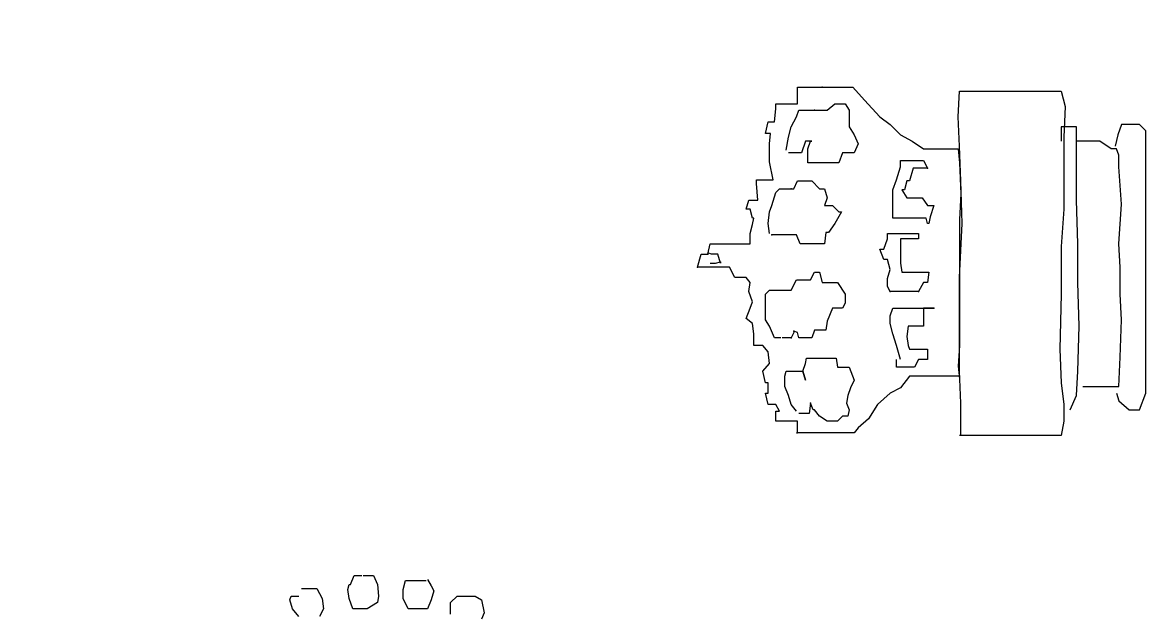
# Model space of a CAD drawing. Extents: x 748454 to 749044, y 4315881 to 4316908.
# Drawn here: x 748477.78 to 748486.57, y 4316748.42 to 4316753.02 of the extents above; entities that cross this region are included whole.
import ezdxf

# ---------------------------------------------------------------- set-up
doc = ezdxf.new("R2010")
doc.units = 0
doc.layers.get('0').update_dxf_attribs({"linetype": 'CONTINUOUS'})

msp = doc.modelspace()

# ---------------------------------------------------------------- linework, layer by layer
at = {"color": 0, "linetype": 'CONTINUOUS'}
for p, q in [((748483.81, 4316752.39), (748483.81, 4316752.52)), ((748483.81, 4316752.52), (748483.84, 4316752.52)), ((748483.81, 4316752.39), (748483.81, 4316752.52)), ((748483.81, 4316752.52), (748483.84, 4316752.52)), ((748483.84, 4316752.52), (748483.88, 4316752.52)), ((748483.84, 4316752.52), (748483.88, 4316752.52)), ((748483.88, 4316752.52), (748483.92, 4316752.52)), ((748483.88, 4316752.52), (748483.92, 4316752.52)), ((748483.92, 4316752.52), (748483.94, 4316752.52)), ((748483.92, 4316752.52), (748483.94, 4316752.52)), ((748483.94, 4316752.52), (748484, 4316752.52)), ((748483.94, 4316752.52), (748484, 4316752.52)), ((748484, 4316752.52), (748484.05, 4316752.52)), ((748484, 4316752.52), (748484.05, 4316752.52)), ((748484.05, 4316752.52), (748484.09, 4316752.52)), ((748484.05, 4316752.52), (748484.09, 4316752.52)), ((748484.09, 4316752.52), (748484.14, 4316752.52)), ((748484.09, 4316752.52), (748484.14, 4316752.52)), ((748484.14, 4316752.52), (748484.19, 4316752.52)), ((748484.14, 4316752.52), (748484.19, 4316752.52)), ((748484.19, 4316752.52), (748484.24, 4316752.52)), ((748484.19, 4316752.52), (748484.24, 4316752.52)), ((748484.24, 4316752.52), (748484.33, 4316752.42)), ((748484.24, 4316752.52), (748484.33, 4316752.42)), ((748485.06, 4316752.29), (748485.07, 4316752.49)), ((748485.06, 4316752.29), (748485.07, 4316752.49)), ((748485.07, 4316752.49), (748485.14, 4316752.49)), ((748485.07, 4316752.49), (748485.14, 4316752.49)), ((748485.14, 4316752.49), (748485.29, 4316752.49)), ((748485.14, 4316752.49), (748485.29, 4316752.49)), ((748485.29, 4316752.49), (748485.5, 4316752.49)), ((748485.29, 4316752.49), (748485.5, 4316752.49)), ((748485.5, 4316752.49), (748485.66, 4316752.49)), ((748485.5, 4316752.49), (748485.66, 4316752.49)), ((748485.66, 4316752.49), (748485.8, 4316752.49)), ((748485.66, 4316752.49), (748485.8, 4316752.49)), ((748485.8, 4316752.49), (748485.86, 4316752.49)), ((748485.8, 4316752.49), (748485.86, 4316752.49)), ((748485.86, 4316752.49), (748485.89, 4316752.37)), ((748485.86, 4316752.49), (748485.89, 4316752.37)), ((748483.64, 4316752.35), (748483.64, 4316752.39)), ((748483.64, 4316752.39), (748483.68, 4316752.39)), ((748483.64, 4316752.35), (748483.64, 4316752.39)), ((748483.64, 4316752.39), (748483.68, 4316752.39)), ((748483.68, 4316752.39), (748483.72, 4316752.39)), ((748483.68, 4316752.39), (748483.72, 4316752.39)), ((748483.72, 4316752.39), (748483.76, 4316752.39)), ((748483.72, 4316752.39), (748483.76, 4316752.39)), ((748483.76, 4316752.39), (748483.81, 4316752.39)), ((748483.76, 4316752.39), (748483.81, 4316752.39)), ((748484.04, 4316752.34), (748484.1, 4316752.39)), ((748484.04, 4316752.34), (748484.1, 4316752.39)), ((748484.1, 4316752.39), (748484.18, 4316752.39)), ((748484.1, 4316752.39), (748484.18, 4316752.39)), ((748484.18, 4316752.39), (748484.21, 4316752.34)), ((748484.18, 4316752.39), (748484.21, 4316752.34)), ((748484.33, 4316752.42), (748484.45, 4316752.29)), ((748484.33, 4316752.42), (748484.45, 4316752.29)), ((748483.63, 4316752.25), (748483.64, 4316752.35)), ((748483.63, 4316752.25), (748483.64, 4316752.35)), ((748483.8, 4316752.29), (748483.82, 4316752.34)), ((748483.8, 4316752.29), (748483.82, 4316752.34)), ((748483.82, 4316752.34), (748483.87, 4316752.34)), ((748483.82, 4316752.34), (748483.87, 4316752.34)), ((748483.87, 4316752.34), (748483.92, 4316752.34)), ((748483.87, 4316752.34), (748483.92, 4316752.34)), ((748483.92, 4316752.34), (748483.94, 4316752.34)), ((748483.92, 4316752.34), (748483.94, 4316752.34)), ((748483.94, 4316752.34), (748483.98, 4316752.34)), ((748483.94, 4316752.34), (748483.98, 4316752.34)), ((748483.98, 4316752.34), (748484, 4316752.34)), ((748483.98, 4316752.34), (748484, 4316752.34)), ((748484, 4316752.34), (748484.04, 4316752.34)), ((748484, 4316752.34), (748484.04, 4316752.34)), ((748484.21, 4316752.34), (748484.21, 4316752.27)), ((748484.21, 4316752.34), (748484.21, 4316752.27)), ((748485.89, 4316752.37), (748485.88, 4316752.13)), ((748485.89, 4316752.37), (748485.88, 4316752.13)), ((748483.56, 4316752.16), (748483.58, 4316752.25)), ((748483.56, 4316752.16), (748483.58, 4316752.25)), ((748483.58, 4316752.25), (748483.63, 4316752.25)), ((748483.58, 4316752.25), (748483.63, 4316752.25)), ((748483.76, 4316752.21), (748483.8, 4316752.29)), ((748483.76, 4316752.21), (748483.8, 4316752.29)), ((748484.21, 4316752.27), (748484.21, 4316752.21)), ((748484.21, 4316752.27), (748484.21, 4316752.21)), ((748484.45, 4316752.29), (748484.53, 4316752.23)), ((748484.45, 4316752.29), (748484.53, 4316752.23)), ((748484.53, 4316752.23), (748484.61, 4316752.15)), ((748484.53, 4316752.23), (748484.61, 4316752.15)), ((748485.07, 4316752.06), (748485.06, 4316752.29)), ((748485.07, 4316752.06), (748485.06, 4316752.29)), ((748486.33, 4316752.23), (748486.3, 4316752.15)), ((748486.33, 4316752.23), (748486.3, 4316752.15)), ((748486.39, 4316752.23), (748486.33, 4316752.23)), ((748486.39, 4316752.23), (748486.33, 4316752.23)), ((748486.47, 4316752.23), (748486.39, 4316752.23)), ((748486.47, 4316752.23), (748486.39, 4316752.23)), ((748486.52, 4316752.18), (748486.47, 4316752.23)), ((748486.52, 4316752.18), (748486.47, 4316752.23)), ((748483.6, 4316752.16), (748483.56, 4316752.16)), ((748483.6, 4316752.16), (748483.56, 4316752.16)), ((748483.59, 4316752.08), (748483.6, 4316752.16)), ((748483.59, 4316752.08), (748483.6, 4316752.16)), ((748483.72, 4316752.03), (748483.74, 4316752.13)), ((748483.72, 4316752.03), (748483.74, 4316752.13)), ((748483.74, 4316752.13), (748483.76, 4316752.21)), ((748483.74, 4316752.13), (748483.76, 4316752.21)), ((748484.21, 4316752.21), (748484.25, 4316752.15)), ((748484.21, 4316752.21), (748484.25, 4316752.15)), ((748484.25, 4316752.15), (748484.28, 4316752.08)), ((748484.25, 4316752.15), (748484.28, 4316752.08)), ((748484.61, 4316752.15), (748484.7, 4316752.1)), ((748484.61, 4316752.15), (748484.7, 4316752.1)), ((748485.89, 4316752.21), (748485.86, 4316752.21)), ((748485.86, 4316752.21), (748485.86, 4316752.15)), ((748485.89, 4316752.21), (748485.86, 4316752.21)), ((748485.86, 4316752.21), (748485.86, 4316752.15)), ((748485.86, 4316752.15), (748485.86, 4316752.1)), ((748485.86, 4316752.15), (748485.86, 4316752.1)), ((748485.88, 4316752.13), (748485.88, 4316751.88)), ((748485.88, 4316752.13), (748485.88, 4316751.88)), ((748485.93, 4316752.21), (748485.89, 4316752.21)), ((748485.93, 4316752.21), (748485.89, 4316752.21)), ((748485.98, 4316752.21), (748485.93, 4316752.21)), ((748485.98, 4316752.21), (748485.93, 4316752.21)), ((748485.98, 4316752.15), (748485.98, 4316752.21)), ((748485.98, 4316752.15), (748485.98, 4316752.21)), ((748485.98, 4316752.04), (748485.98, 4316752.15)), ((748485.98, 4316752.04), (748485.98, 4316752.15)), ((748486.3, 4316752.15), (748486.28, 4316752.06)), ((748486.3, 4316752.15), (748486.28, 4316752.06)), ((748486.52, 4316751.99), (748486.52, 4316752.18)), ((748486.52, 4316751.99), (748486.52, 4316752.18)), ((748483.59, 4316751.94), (748483.59, 4316752.08)), ((748483.59, 4316751.94), (748483.59, 4316752.08)), ((748483.87, 4316752.1), (748483.84, 4316752.01)), ((748483.87, 4316752.1), (748483.84, 4316752.01)), ((748483.89, 4316752.1), (748483.87, 4316752.1)), ((748483.89, 4316752.1), (748483.87, 4316752.1)), ((748483.89, 4316752.04), (748483.91, 4316752.1)), ((748483.91, 4316752.1), (748483.89, 4316752.1)), ((748483.89, 4316752.04), (748483.91, 4316752.1)), ((748483.91, 4316752.1), (748483.89, 4316752.1)), ((748483.89, 4316751.93), (748483.89, 4316752.04)), ((748483.89, 4316751.93), (748483.89, 4316752.04)), ((748483.91, 4316752.1), (748483.92, 4316752.1)), ((748483.92, 4316752.1), (748483.91, 4316752.1)), ((748483.91, 4316752.1), (748483.92, 4316752.1)), ((748483.92, 4316752.1), (748483.91, 4316752.1)), ((748484.28, 4316752.08), (748484.25, 4316752.01)), ((748484.28, 4316752.08), (748484.25, 4316752.01)), ((748484.7, 4316752.1), (748484.79, 4316752.04)), ((748484.7, 4316752.1), (748484.79, 4316752.04)), ((748484.79, 4316752.04), (748484.83, 4316752.04)), ((748484.79, 4316752.04), (748484.83, 4316752.04)), ((748484.83, 4316752.04), (748484.9, 4316752.04)), ((748484.83, 4316752.04), (748484.9, 4316752.04)), ((748484.9, 4316752.04), (748484.99, 4316752.04)), ((748484.9, 4316752.04), (748484.99, 4316752.04)), ((748484.99, 4316752.04), (748485.02, 4316752.04)), ((748484.99, 4316752.04), (748485.02, 4316752.04)), ((748485.02, 4316752.04), (748485.06, 4316752.04)), ((748485.02, 4316752.04), (748485.06, 4316752.04)), ((748485.06, 4316752.04), (748485.07, 4316751.93)), ((748485.06, 4316752.04), (748485.07, 4316751.93)), ((748485.08, 4316751.79), (748485.07, 4316752.06)), ((748485.08, 4316751.79), (748485.07, 4316752.06)), ((748486.02, 4316752.1), (748485.98, 4316752.1)), ((748486.02, 4316752.1), (748485.98, 4316752.1)), ((748485.98, 4316751.89), (748485.98, 4316752.04)), ((748485.98, 4316751.89), (748485.98, 4316752.04)), ((748486.09, 4316752.1), (748486.02, 4316752.1)), ((748486.09, 4316752.1), (748486.02, 4316752.1)), ((748486.16, 4316752.1), (748486.09, 4316752.1)), ((748486.16, 4316752.1), (748486.09, 4316752.1)), ((748486.25, 4316752.04), (748486.16, 4316752.1)), ((748486.25, 4316752.04), (748486.16, 4316752.1)), ((748486.29, 4316752.04), (748486.25, 4316752.04)), ((748486.29, 4316752.04), (748486.25, 4316752.04)), ((748486.31, 4316751.99), (748486.29, 4316752.04)), ((748486.31, 4316751.99), (748486.29, 4316752.04)), ((748483.76, 4316752.01), (748483.74, 4316752.01)), ((748483.76, 4316752.01), (748483.74, 4316752.01)), ((748483.8, 4316752.01), (748483.76, 4316752.01)), ((748483.8, 4316752.01), (748483.76, 4316752.01)), ((748483.84, 4316752.01), (748483.8, 4316752.01)), ((748483.84, 4316752.01), (748483.8, 4316752.01)), ((748484.16, 4316752.01), (748484.13, 4316751.93)), ((748484.16, 4316752.01), (748484.13, 4316751.93)), ((748484.19, 4316752.01), (748484.16, 4316752.01)), ((748484.19, 4316752.01), (748484.16, 4316752.01)), ((748484.25, 4316752.01), (748484.19, 4316752.01)), ((748484.25, 4316752.01), (748484.19, 4316752.01)), ((748484.61, 4316751.9), (748484.61, 4316751.95)), ((748484.61, 4316751.95), (748484.64, 4316751.95)), ((748484.61, 4316751.9), (748484.61, 4316751.95)), ((748484.61, 4316751.95), (748484.64, 4316751.95)), ((748484.64, 4316751.95), (748484.68, 4316751.95)), ((748484.64, 4316751.95), (748484.68, 4316751.95)), ((748484.68, 4316751.95), (748484.72, 4316751.95)), ((748484.68, 4316751.95), (748484.72, 4316751.95)), ((748484.72, 4316751.95), (748484.79, 4316751.95)), ((748484.72, 4316751.95), (748484.79, 4316751.95)), ((748484.79, 4316751.95), (748484.82, 4316751.89)), ((748484.79, 4316751.95), (748484.82, 4316751.89)), ((748486.31, 4316751.9), (748486.31, 4316751.99)), ((748486.31, 4316751.9), (748486.31, 4316751.99)), ((748486.52, 4316751.79), (748486.52, 4316751.99)), ((748486.52, 4316751.79), (748486.52, 4316751.99)), ((748483.62, 4316751.8), (748483.59, 4316751.94)), ((748483.62, 4316751.8), (748483.59, 4316751.94)), ((748483.92, 4316751.93), (748483.89, 4316751.93)), ((748483.92, 4316751.93), (748483.89, 4316751.93)), ((748483.98, 4316751.93), (748483.92, 4316751.93)), ((748483.98, 4316751.93), (748483.92, 4316751.93)), ((748484.03, 4316751.93), (748483.98, 4316751.93)), ((748484.03, 4316751.93), (748483.98, 4316751.93)), ((748484.1, 4316751.93), (748484.03, 4316751.93)), ((748484.1, 4316751.93), (748484.03, 4316751.93)), ((748484.13, 4316751.93), (748484.1, 4316751.93)), ((748484.13, 4316751.93), (748484.1, 4316751.93)), ((748484.58, 4316751.8), (748484.61, 4316751.9)), ((748484.58, 4316751.8), (748484.61, 4316751.9)), ((748484.71, 4316751.89), (748484.68, 4316751.79)), ((748484.71, 4316751.89), (748484.68, 4316751.79)), ((748484.75, 4316751.89), (748484.71, 4316751.89)), ((748484.75, 4316751.89), (748484.71, 4316751.89)), ((748484.82, 4316751.89), (748484.75, 4316751.89)), ((748484.82, 4316751.89), (748484.75, 4316751.89)), ((748485.07, 4316751.93), (748485.08, 4316751.69)), ((748485.07, 4316751.93), (748485.08, 4316751.69)), ((748485.88, 4316751.88), (748485.88, 4316751.57)), ((748485.88, 4316751.88), (748485.88, 4316751.57)), ((748485.98, 4316751.64), (748485.98, 4316751.89)), ((748485.98, 4316751.64), (748485.98, 4316751.89)), ((748486.33, 4316751.61), (748486.31, 4316751.9)), ((748486.33, 4316751.61), (748486.31, 4316751.9)), ((748483.49, 4316751.77), (748483.49, 4316751.8)), ((748483.49, 4316751.8), (748483.51, 4316751.8)), ((748483.49, 4316751.77), (748483.49, 4316751.8)), ((748483.49, 4316751.8), (748483.51, 4316751.8)), ((748483.51, 4316751.8), (748483.55, 4316751.8)), ((748483.51, 4316751.8), (748483.55, 4316751.8)), ((748483.55, 4316751.8), (748483.59, 4316751.8)), ((748483.55, 4316751.8), (748483.59, 4316751.8)), ((748483.59, 4316751.8), (748483.62, 4316751.8)), ((748483.59, 4316751.8), (748483.62, 4316751.8)), ((748483.78, 4316751.73), (748483.81, 4316751.79)), ((748483.78, 4316751.73), (748483.81, 4316751.79)), ((748483.81, 4316751.79), (748483.84, 4316751.79)), ((748483.81, 4316751.79), (748483.84, 4316751.79)), ((748483.84, 4316751.79), (748483.92, 4316751.79)), ((748483.84, 4316751.79), (748483.92, 4316751.79)), ((748483.92, 4316751.79), (748483.98, 4316751.73)), ((748483.92, 4316751.79), (748483.98, 4316751.73)), ((748484.55, 4316751.72), (748484.58, 4316751.8)), ((748484.55, 4316751.72), (748484.58, 4316751.8)), ((748484.66, 4316751.79), (748484.64, 4316751.72)), ((748484.66, 4316751.79), (748484.64, 4316751.72)), ((748484.68, 4316751.79), (748484.66, 4316751.79)), ((748484.68, 4316751.79), (748484.66, 4316751.79)), ((748485.09, 4316751.46), (748485.08, 4316751.79)), ((748485.09, 4316751.46), (748485.08, 4316751.79)), ((748486.52, 4316751.39), (748486.52, 4316751.79)), ((748486.52, 4316751.39), (748486.52, 4316751.79)), ((748483.5, 4316751.64), (748483.49, 4316751.77)), ((748483.5, 4316751.64), (748483.49, 4316751.77)), ((748483.61, 4316751.6), (748483.64, 4316751.7)), ((748483.61, 4316751.6), (748483.64, 4316751.7)), ((748483.64, 4316751.7), (748483.67, 4316751.73)), ((748483.64, 4316751.7), (748483.67, 4316751.73)), ((748483.67, 4316751.73), (748483.69, 4316751.73)), ((748483.67, 4316751.73), (748483.69, 4316751.73)), ((748483.69, 4316751.73), (748483.72, 4316751.73)), ((748483.69, 4316751.73), (748483.72, 4316751.73)), ((748483.72, 4316751.73), (748483.76, 4316751.73)), ((748483.72, 4316751.73), (748483.76, 4316751.73)), ((748483.76, 4316751.73), (748483.78, 4316751.73)), ((748483.76, 4316751.73), (748483.78, 4316751.73)), ((748483.98, 4316751.73), (748484.02, 4316751.73)), ((748483.98, 4316751.73), (748484.02, 4316751.73)), ((748484.02, 4316751.73), (748484.04, 4316751.66)), ((748484.02, 4316751.73), (748484.04, 4316751.66)), ((748484.55, 4316751.66), (748484.55, 4316751.72)), ((748484.55, 4316751.66), (748484.55, 4316751.72)), ((748484.64, 4316751.72), (748484.62, 4316751.72)), ((748484.62, 4316751.72), (748484.66, 4316751.66)), ((748484.64, 4316751.72), (748484.62, 4316751.72)), ((748484.62, 4316751.72), (748484.66, 4316751.66)), ((748485.08, 4316751.69), (748485.07, 4316751.49)), ((748485.08, 4316751.69), (748485.07, 4316751.49)), ((748483.41, 4316751.57), (748483.43, 4316751.64)), ((748483.41, 4316751.57), (748483.43, 4316751.64)), ((748483.43, 4316751.64), (748483.46, 4316751.64)), ((748483.43, 4316751.64), (748483.46, 4316751.64)), ((748483.46, 4316751.64), (748483.49, 4316751.64)), ((748483.46, 4316751.64), (748483.49, 4316751.64)), ((748483.49, 4316751.64), (748483.5, 4316751.64)), ((748483.49, 4316751.64), (748483.5, 4316751.64)), ((748483.59, 4316751.55), (748483.61, 4316751.6)), ((748483.59, 4316751.55), (748483.61, 4316751.6)), ((748484.04, 4316751.66), (748484.02, 4316751.6)), ((748484.04, 4316751.66), (748484.02, 4316751.6)), ((748484.02, 4316751.6), (748484.08, 4316751.6)), ((748484.02, 4316751.6), (748484.08, 4316751.6)), ((748484.08, 4316751.6), (748484.13, 4316751.55)), ((748484.08, 4316751.6), (748484.13, 4316751.55)), ((748484.55, 4316751.57), (748484.55, 4316751.66)), ((748484.55, 4316751.57), (748484.55, 4316751.66)), ((748484.66, 4316751.66), (748484.7, 4316751.66)), ((748484.66, 4316751.66), (748484.7, 4316751.66)), ((748484.7, 4316751.66), (748484.74, 4316751.66)), ((748484.7, 4316751.66), (748484.74, 4316751.66)), ((748484.74, 4316751.66), (748484.78, 4316751.66)), ((748484.74, 4316751.66), (748484.78, 4316751.66)), ((748484.78, 4316751.66), (748484.82, 4316751.6)), ((748484.78, 4316751.66), (748484.82, 4316751.6)), ((748484.82, 4316751.6), (748484.83, 4316751.6)), ((748484.82, 4316751.6), (748484.83, 4316751.6)), ((748484.83, 4316751.6), (748484.87, 4316751.6)), ((748484.83, 4316751.6), (748484.87, 4316751.6)), ((748484.87, 4316751.6), (748484.84, 4316751.51)), ((748484.87, 4316751.6), (748484.84, 4316751.51)), ((748485.99, 4316751.3), (748485.98, 4316751.64)), ((748485.99, 4316751.3), (748485.98, 4316751.64)), ((748486.31, 4316751.3), (748486.33, 4316751.61)), ((748486.31, 4316751.3), (748486.33, 4316751.61)), ((748483.44, 4316751.57), (748483.41, 4316751.57)), ((748483.44, 4316751.57), (748483.41, 4316751.57)), ((748483.46, 4316751.5), (748483.44, 4316751.57)), ((748483.46, 4316751.5), (748483.44, 4316751.57)), ((748483.58, 4316751.46), (748483.59, 4316751.55)), ((748483.58, 4316751.46), (748483.59, 4316751.55)), ((748484.15, 4316751.55), (748484.1, 4316751.46)), ((748484.15, 4316751.55), (748484.1, 4316751.46)), ((748484.13, 4316751.55), (748484.15, 4316751.55)), ((748484.13, 4316751.55), (748484.15, 4316751.55)), ((748484.55, 4316751.5), (748484.55, 4316751.57)), ((748484.55, 4316751.5), (748484.55, 4316751.57)), ((748484.84, 4316751.51), (748484.83, 4316751.46)), ((748484.84, 4316751.51), (748484.83, 4316751.46)), ((748485.88, 4316751.57), (748485.86, 4316751.28)), ((748485.88, 4316751.57), (748485.86, 4316751.28)), ((748483.44, 4316751.38), (748483.46, 4316751.45)), ((748483.44, 4316751.38), (748483.46, 4316751.45)), ((748483.46, 4316751.45), (748483.47, 4316751.5)), ((748483.47, 4316751.5), (748483.46, 4316751.5)), ((748483.46, 4316751.45), (748483.47, 4316751.5)), ((748483.47, 4316751.5), (748483.46, 4316751.5)), ((748483.59, 4316751.38), (748483.58, 4316751.46)), ((748483.59, 4316751.38), (748483.58, 4316751.46)), ((748484.1, 4316751.46), (748484.05, 4316751.39)), ((748484.1, 4316751.46), (748484.05, 4316751.39)), ((748484.58, 4316751.5), (748484.55, 4316751.5)), ((748484.58, 4316751.5), (748484.55, 4316751.5)), ((748484.64, 4316751.5), (748484.58, 4316751.5)), ((748484.64, 4316751.5), (748484.58, 4316751.5)), ((748484.72, 4316751.5), (748484.64, 4316751.5)), ((748484.72, 4316751.5), (748484.64, 4316751.5)), ((748484.79, 4316751.5), (748484.72, 4316751.5)), ((748484.79, 4316751.5), (748484.72, 4316751.5)), ((748484.81, 4316751.5), (748484.79, 4316751.5)), ((748484.81, 4316751.5), (748484.79, 4316751.5)), ((748484.82, 4316751.46), (748484.81, 4316751.5)), ((748484.82, 4316751.46), (748484.81, 4316751.5)), ((748484.83, 4316751.46), (748484.82, 4316751.46)), ((748484.83, 4316751.46), (748484.82, 4316751.46)), ((748485.07, 4316751.49), (748485.07, 4316751.27)), ((748485.07, 4316751.49), (748485.07, 4316751.27)), ((748485.07, 4316751.04), (748485.09, 4316751.46)), ((748485.07, 4316751.04), (748485.09, 4316751.46)), ((748483.44, 4316751.3), (748483.44, 4316751.38)), ((748483.44, 4316751.3), (748483.44, 4316751.38)), ((748483.64, 4316751.37), (748483.61, 4316751.37)), ((748483.64, 4316751.37), (748483.61, 4316751.37)), ((748483.68, 4316751.37), (748483.64, 4316751.37)), ((748483.68, 4316751.37), (748483.64, 4316751.37)), ((748483.72, 4316751.37), (748483.68, 4316751.37)), ((748483.72, 4316751.37), (748483.68, 4316751.37)), ((748483.74, 4316751.37), (748483.72, 4316751.37)), ((748483.74, 4316751.37), (748483.72, 4316751.37)), ((748483.76, 4316751.37), (748483.74, 4316751.37)), ((748483.76, 4316751.37), (748483.74, 4316751.37)), ((748483.8, 4316751.37), (748483.76, 4316751.37)), ((748483.8, 4316751.37), (748483.76, 4316751.37)), ((748483.83, 4316751.3), (748483.8, 4316751.37)), ((748483.83, 4316751.3), (748483.8, 4316751.37)), ((748484.03, 4316751.39), (748484.02, 4316751.3)), ((748484.03, 4316751.39), (748484.02, 4316751.3)), ((748484.05, 4316751.39), (748484.03, 4316751.39)), ((748484.05, 4316751.39), (748484.03, 4316751.39)), ((748484.48, 4316751.26), (748484.51, 4316751.34)), ((748484.48, 4316751.26), (748484.51, 4316751.34)), ((748484.51, 4316751.34), (748484.51, 4316751.38)), ((748484.51, 4316751.38), (748484.53, 4316751.38)), ((748484.51, 4316751.34), (748484.51, 4316751.38)), ((748484.51, 4316751.38), (748484.53, 4316751.38)), ((748484.53, 4316751.38), (748484.58, 4316751.38)), ((748484.53, 4316751.38), (748484.58, 4316751.38)), ((748484.58, 4316751.38), (748484.66, 4316751.38)), ((748484.58, 4316751.38), (748484.66, 4316751.38)), ((748484.64, 4316751.34), (748484.61, 4316751.34)), ((748484.61, 4316751.34), (748484.61, 4316751.19)), ((748484.64, 4316751.34), (748484.61, 4316751.34)), ((748484.61, 4316751.34), (748484.61, 4316751.19)), ((748484.68, 4316751.34), (748484.64, 4316751.34)), ((748484.68, 4316751.34), (748484.64, 4316751.34)), ((748484.66, 4316751.38), (748484.71, 4316751.38)), ((748484.66, 4316751.38), (748484.71, 4316751.38)), ((748484.72, 4316751.34), (748484.68, 4316751.34)), ((748484.72, 4316751.34), (748484.68, 4316751.34)), ((748484.71, 4316751.38), (748484.75, 4316751.38)), ((748484.71, 4316751.38), (748484.75, 4316751.38)), ((748484.75, 4316751.34), (748484.72, 4316751.34)), ((748484.75, 4316751.34), (748484.72, 4316751.34)), ((748484.75, 4316751.38), (748484.75, 4316751.34)), ((748484.75, 4316751.38), (748484.75, 4316751.34)), ((748486.52, 4316751.03), (748486.52, 4316751.39)), ((748486.52, 4316751.03), (748486.52, 4316751.39)), ((748483.11, 4316751.22), (748483.13, 4316751.3)), ((748483.11, 4316751.22), (748483.13, 4316751.3)), ((748483.13, 4316751.3), (748483.15, 4316751.3)), ((748483.13, 4316751.3), (748483.15, 4316751.3)), ((748483.15, 4316751.3), (748483.19, 4316751.3)), ((748483.15, 4316751.3), (748483.19, 4316751.3)), ((748483.19, 4316751.3), (748483.24, 4316751.3)), ((748483.19, 4316751.3), (748483.24, 4316751.3)), ((748483.24, 4316751.3), (748483.3, 4316751.3)), ((748483.24, 4316751.3), (748483.3, 4316751.3)), ((748483.3, 4316751.3), (748483.34, 4316751.3)), ((748483.3, 4316751.3), (748483.34, 4316751.3)), ((748483.34, 4316751.3), (748483.38, 4316751.3)), ((748483.34, 4316751.3), (748483.38, 4316751.3)), ((748483.38, 4316751.3), (748483.41, 4316751.3)), ((748483.38, 4316751.3), (748483.41, 4316751.3)), ((748483.41, 4316751.3), (748483.43, 4316751.3)), ((748483.41, 4316751.3), (748483.43, 4316751.3)), ((748483.43, 4316751.3), (748483.44, 4316751.3)), ((748483.43, 4316751.3), (748483.44, 4316751.3)), ((748483.87, 4316751.3), (748483.83, 4316751.3)), ((748483.87, 4316751.3), (748483.83, 4316751.3)), ((748483.94, 4316751.3), (748483.87, 4316751.3)), ((748483.94, 4316751.3), (748483.87, 4316751.3)), ((748484, 4316751.3), (748483.94, 4316751.3)), ((748484, 4316751.3), (748483.94, 4316751.3)), ((748484.02, 4316751.3), (748484, 4316751.3)), ((748484.02, 4316751.3), (748484, 4316751.3)), ((748484.48, 4316751.18), (748484.45, 4316751.26)), ((748484.45, 4316751.26), (748484.48, 4316751.26)), ((748484.48, 4316751.18), (748484.45, 4316751.26)), ((748484.45, 4316751.26), (748484.48, 4316751.26)), ((748485.07, 4316751.27), (748485.07, 4316751)), ((748485.07, 4316751.27), (748485.07, 4316751)), ((748485.86, 4316751.28), (748485.86, 4316750.91)), ((748485.86, 4316751.28), (748485.86, 4316750.91)), ((748485.99, 4316751), (748485.99, 4316751.3)), ((748485.99, 4316751), (748485.99, 4316751.3)), ((748486.32, 4316751.12), (748486.31, 4316751.3)), ((748486.32, 4316751.12), (748486.31, 4316751.3)), ((748483.03, 4316751.12), (748483.06, 4316751.22)), ((748483.03, 4316751.12), (748483.06, 4316751.22)), ((748483.06, 4316751.22), (748483.1, 4316751.22)), ((748483.06, 4316751.22), (748483.1, 4316751.22)), ((748483.1, 4316751.22), (748483.11, 4316751.22)), ((748483.1, 4316751.22), (748483.11, 4316751.22)), ((748483.14, 4316751.22), (748483.11, 4316751.23)), ((748483.11, 4316751.23), (748483.11, 4316751.22)), ((748483.14, 4316751.22), (748483.11, 4316751.23)), ((748483.11, 4316751.23), (748483.11, 4316751.22)), ((748483.19, 4316751.22), (748483.14, 4316751.22)), ((748483.19, 4316751.22), (748483.14, 4316751.22)), ((748483.17, 4316751.15), (748483.21, 4316751.16)), ((748483.17, 4316751.15), (748483.21, 4316751.16)), ((748483.21, 4316751.15), (748483.19, 4316751.22)), ((748483.21, 4316751.15), (748483.19, 4316751.22)), ((748483.21, 4316751.16), (748483.21, 4316751.15)), ((748483.21, 4316751.16), (748483.21, 4316751.15)), ((748484.51, 4316751.18), (748484.48, 4316751.18)), ((748484.51, 4316751.18), (748484.48, 4316751.18)), ((748484.53, 4316751.1), (748484.51, 4316751.18)), ((748484.53, 4316751.1), (748484.51, 4316751.18)), ((748484.61, 4316751.19), (748484.61, 4316751.15)), ((748484.61, 4316751.19), (748484.61, 4316751.15)), ((748483.04, 4316751.12), (748483.03, 4316751.12)), ((748483.04, 4316751.12), (748483.03, 4316751.12)), ((748483.1, 4316751.12), (748483.04, 4316751.12)), ((748483.1, 4316751.12), (748483.04, 4316751.12)), ((748483.15, 4316751.12), (748483.1, 4316751.12)), ((748483.15, 4316751.12), (748483.1, 4316751.12)), ((748483.13, 4316751.15), (748483.17, 4316751.15)), ((748483.13, 4316751.15), (748483.17, 4316751.15)), ((748483.2, 4316751.12), (748483.15, 4316751.12)), ((748483.2, 4316751.12), (748483.15, 4316751.12)), ((748483.24, 4316751.12), (748483.2, 4316751.12)), ((748483.24, 4316751.12), (748483.2, 4316751.12)), ((748483.28, 4316751.12), (748483.24, 4316751.12)), ((748483.28, 4316751.12), (748483.24, 4316751.12)), ((748483.32, 4316751.04), (748483.28, 4316751.12)), ((748483.32, 4316751.04), (748483.28, 4316751.12)), ((748483.91, 4316751.02), (748483.94, 4316751.08)), ((748483.91, 4316751.02), (748483.94, 4316751.08)), ((748483.94, 4316751.08), (748483.98, 4316751.08)), ((748483.94, 4316751.08), (748483.98, 4316751.08)), ((748483.98, 4316751.08), (748484, 4316751)), ((748483.98, 4316751.08), (748484, 4316751)), ((748484.51, 4316751.03), (748484.53, 4316751.1)), ((748484.51, 4316751.03), (748484.53, 4316751.1)), ((748484.61, 4316751.15), (748484.62, 4316751.08)), ((748484.61, 4316751.15), (748484.62, 4316751.08)), ((748484.62, 4316751.08), (748484.64, 4316751.08)), ((748484.62, 4316751.08), (748484.64, 4316751.08)), ((748484.64, 4316751.08), (748484.66, 4316751.08)), ((748484.64, 4316751.08), (748484.66, 4316751.08)), ((748484.66, 4316751.08), (748484.7, 4316751.08)), ((748484.66, 4316751.08), (748484.7, 4316751.08)), ((748484.7, 4316751.08), (748484.75, 4316751.08)), ((748484.7, 4316751.08), (748484.75, 4316751.08)), ((748484.75, 4316751.08), (748484.79, 4316751.08)), ((748484.75, 4316751.08), (748484.79, 4316751.08)), ((748484.79, 4316751.08), (748484.83, 4316751.08)), ((748484.79, 4316751.08), (748484.83, 4316751.08)), ((748484.83, 4316751.08), (748484.82, 4316751)), ((748484.83, 4316751.08), (748484.82, 4316751)), ((748486.32, 4316750.91), (748486.32, 4316751.12)), ((748486.32, 4316750.91), (748486.32, 4316751.12)), ((748483.38, 4316751.04), (748483.32, 4316751.04)), ((748483.38, 4316751.04), (748483.32, 4316751.04)), ((748483.41, 4316751.04), (748483.38, 4316751.04)), ((748483.41, 4316751.04), (748483.38, 4316751.04)), ((748483.44, 4316751), (748483.41, 4316751.04)), ((748483.44, 4316751), (748483.41, 4316751.04)), ((748483.43, 4316750.93), (748483.44, 4316751)), ((748483.43, 4316750.93), (748483.44, 4316751)), ((748483.76, 4316750.94), (748483.8, 4316751.02)), ((748483.76, 4316750.94), (748483.8, 4316751.02)), ((748483.8, 4316751.02), (748483.91, 4316751.02)), ((748483.8, 4316751.02), (748483.91, 4316751.02)), ((748484, 4316751), (748484.04, 4316751)), ((748484, 4316751), (748484.04, 4316751)), ((748484.04, 4316751), (748484.12, 4316751)), ((748484.04, 4316751), (748484.12, 4316751)), ((748484.12, 4316751), (748484.18, 4316750.91)), ((748484.12, 4316751), (748484.18, 4316750.91)), ((748484.51, 4316750.97), (748484.51, 4316751.03)), ((748484.51, 4316750.97), (748484.51, 4316751.03)), ((748484.79, 4316751), (748484.75, 4316750.93)), ((748484.79, 4316751), (748484.75, 4316750.93)), ((748484.82, 4316751), (748484.79, 4316751)), ((748484.82, 4316751), (748484.79, 4316751)), ((748485.07, 4316750.7), (748485.07, 4316751.04)), ((748485.07, 4316750.7), (748485.07, 4316751.04)), ((748485.07, 4316751), (748485.07, 4316750.74)), ((748485.07, 4316751), (748485.07, 4316750.74)), ((748486, 4316750.66), (748485.99, 4316751)), ((748486, 4316750.66), (748485.99, 4316751)), ((748486.52, 4316750.74), (748486.52, 4316751.03)), ((748486.52, 4316750.74), (748486.52, 4316751.03)), ((748483.46, 4316750.85), (748483.43, 4316750.93)), ((748483.46, 4316750.85), (748483.43, 4316750.93)), ((748483.56, 4316750.91), (748483.59, 4316750.94)), ((748483.56, 4316750.91), (748483.59, 4316750.94)), ((748483.56, 4316750.8), (748483.56, 4316750.91)), ((748483.56, 4316750.8), (748483.56, 4316750.91)), ((748483.59, 4316750.94), (748483.61, 4316750.94)), ((748483.59, 4316750.94), (748483.61, 4316750.94)), ((748483.61, 4316750.94), (748483.64, 4316750.94)), ((748483.61, 4316750.94), (748483.64, 4316750.94)), ((748483.64, 4316750.94), (748483.69, 4316750.94)), ((748483.64, 4316750.94), (748483.69, 4316750.94)), ((748483.69, 4316750.94), (748483.72, 4316750.94)), ((748483.69, 4316750.94), (748483.72, 4316750.94)), ((748483.72, 4316750.94), (748483.76, 4316750.94)), ((748483.72, 4316750.94), (748483.76, 4316750.94)), ((748484.18, 4316750.91), (748484.18, 4316750.84)), ((748484.18, 4316750.91), (748484.18, 4316750.84)), ((748484.53, 4316750.93), (748484.51, 4316750.97)), ((748484.53, 4316750.93), (748484.51, 4316750.97)), ((748484.61, 4316750.93), (748484.53, 4316750.93)), ((748484.61, 4316750.93), (748484.53, 4316750.93)), ((748484.64, 4316750.93), (748484.61, 4316750.93)), ((748484.64, 4316750.93), (748484.61, 4316750.93)), ((748484.7, 4316750.93), (748484.64, 4316750.93)), ((748484.7, 4316750.93), (748484.64, 4316750.93)), ((748484.74, 4316750.93), (748484.7, 4316750.93)), ((748484.74, 4316750.93), (748484.7, 4316750.93)), ((748484.75, 4316750.93), (748484.74, 4316750.93)), ((748484.75, 4316750.93), (748484.74, 4316750.93)), ((748485.86, 4316750.91), (748485.85, 4316750.48)), ((748485.86, 4316750.91), (748485.85, 4316750.48)), ((748486.33, 4316750.71), (748486.32, 4316750.91)), ((748486.33, 4316750.71), (748486.32, 4316750.91)), ((748483.44, 4316750.8), (748483.46, 4316750.85)), ((748483.44, 4316750.8), (748483.46, 4316750.85)), ((748484.18, 4316750.84), (748484.16, 4316750.8)), ((748484.18, 4316750.84), (748484.16, 4316750.8)), ((748483.41, 4316750.72), (748483.44, 4316750.8)), ((748483.41, 4316750.72), (748483.44, 4316750.8)), ((748483.46, 4316750.68), (748483.41, 4316750.72)), ((748483.46, 4316750.68), (748483.41, 4316750.72)), ((748483.56, 4316750.71), (748483.56, 4316750.8)), ((748483.56, 4316750.71), (748483.56, 4316750.8)), ((748484.08, 4316750.8), (748484.04, 4316750.7)), ((748484.08, 4316750.8), (748484.04, 4316750.7)), ((748484.11, 4316750.8), (748484.08, 4316750.8)), ((748484.11, 4316750.8), (748484.08, 4316750.8)), ((748484.16, 4316750.8), (748484.11, 4316750.8)), ((748484.16, 4316750.8), (748484.11, 4316750.8)), ((748484.53, 4316750.74), (748484.55, 4316750.8)), ((748484.53, 4316750.74), (748484.55, 4316750.8)), ((748484.53, 4316750.68), (748484.53, 4316750.74)), ((748484.53, 4316750.68), (748484.53, 4316750.74)), ((748484.55, 4316750.8), (748484.61, 4316750.8)), ((748484.55, 4316750.8), (748484.61, 4316750.8)), ((748484.61, 4316750.8), (748484.66, 4316750.8)), ((748484.61, 4316750.8), (748484.66, 4316750.8)), ((748484.66, 4316750.8), (748484.7, 4316750.8)), ((748484.66, 4316750.8), (748484.7, 4316750.8)), ((748484.7, 4316750.8), (748484.72, 4316750.8)), ((748484.7, 4316750.8), (748484.72, 4316750.8)), ((748484.72, 4316750.8), (748484.74, 4316750.8)), ((748484.72, 4316750.8), (748484.74, 4316750.8)), ((748484.74, 4316750.8), (748484.78, 4316750.8)), ((748484.74, 4316750.8), (748484.78, 4316750.8)), ((748484.78, 4316750.8), (748484.79, 4316750.8)), ((748484.78, 4316750.8), (748484.79, 4316750.8)), ((748484.79, 4316750.8), (748484.81, 4316750.8)), ((748484.81, 4316750.8), (748484.79, 4316750.8)), ((748484.79, 4316750.8), (748484.79, 4316750.66)), ((748484.79, 4316750.8), (748484.81, 4316750.8)), ((748484.81, 4316750.8), (748484.79, 4316750.8)), ((748484.79, 4316750.8), (748484.79, 4316750.66)), ((748484.81, 4316750.8), (748484.82, 4316750.8)), ((748484.83, 4316750.8), (748484.81, 4316750.8)), ((748484.81, 4316750.8), (748484.82, 4316750.8)), ((748484.83, 4316750.8), (748484.81, 4316750.8)), ((748484.82, 4316750.8), (748484.84, 4316750.8)), ((748484.82, 4316750.8), (748484.84, 4316750.8)), ((748484.87, 4316750.8), (748484.83, 4316750.8)), ((748484.87, 4316750.8), (748484.83, 4316750.8)), ((748484.84, 4316750.8), (748484.87, 4316750.8)), ((748484.84, 4316750.8), (748484.87, 4316750.8)), ((748485.07, 4316750.74), (748485.07, 4316750.51)), ((748485.07, 4316750.74), (748485.07, 4316750.51)), ((748486.52, 4316750.39), (748486.52, 4316750.74)), ((748486.52, 4316750.39), (748486.52, 4316750.74)), ((748483.47, 4316750.6), (748483.46, 4316750.68)), ((748483.47, 4316750.6), (748483.46, 4316750.68)), ((748483.59, 4316750.66), (748483.56, 4316750.71)), ((748483.59, 4316750.66), (748483.56, 4316750.71)), ((748483.63, 4316750.57), (748483.59, 4316750.66)), ((748483.63, 4316750.57), (748483.59, 4316750.66)), ((748483.94, 4316750.63), (748483.92, 4316750.57)), ((748483.94, 4316750.63), (748483.92, 4316750.57)), ((748484, 4316750.63), (748483.94, 4316750.63)), ((748484, 4316750.63), (748483.94, 4316750.63)), ((748484.03, 4316750.63), (748484, 4316750.63)), ((748484.03, 4316750.63), (748484, 4316750.63)), ((748484.04, 4316750.7), (748484.03, 4316750.63)), ((748484.04, 4316750.7), (748484.03, 4316750.63)), ((748484.55, 4316750.6), (748484.53, 4316750.68)), ((748484.55, 4316750.6), (748484.53, 4316750.68)), ((748484.67, 4316750.66), (748484.66, 4316750.58)), ((748484.67, 4316750.66), (748484.66, 4316750.58)), ((748484.71, 4316750.66), (748484.67, 4316750.66)), ((748484.71, 4316750.66), (748484.67, 4316750.66)), ((748484.75, 4316750.66), (748484.71, 4316750.66)), ((748484.75, 4316750.66), (748484.71, 4316750.66)), ((748484.79, 4316750.66), (748484.75, 4316750.66)), ((748484.79, 4316750.66), (748484.75, 4316750.66)), ((748485.07, 4316750.31), (748485.07, 4316750.7)), ((748485.07, 4316750.31), (748485.07, 4316750.7)), ((748485.99, 4316750.31), (748486, 4316750.66)), ((748485.99, 4316750.31), (748486, 4316750.66)), ((748486.32, 4316750.42), (748486.33, 4316750.71)), ((748486.32, 4316750.42), (748486.33, 4316750.71)), ((748483.47, 4316750.51), (748483.47, 4316750.6)), ((748483.47, 4316750.51), (748483.47, 4316750.6)), ((748483.68, 4316750.57), (748483.63, 4316750.57)), ((748483.68, 4316750.57), (748483.63, 4316750.57)), ((748483.71, 4316750.57), (748483.69, 4316750.57)), ((748483.71, 4316750.57), (748483.69, 4316750.57)), ((748483.76, 4316750.57), (748483.71, 4316750.57)), ((748483.76, 4316750.57), (748483.71, 4316750.57)), ((748483.78, 4316750.61), (748483.76, 4316750.57)), ((748483.78, 4316750.61), (748483.76, 4316750.57)), ((748483.81, 4316750.61), (748483.78, 4316750.62)), ((748483.78, 4316750.62), (748483.78, 4316750.61)), ((748483.81, 4316750.61), (748483.78, 4316750.62)), ((748483.78, 4316750.62), (748483.78, 4316750.61)), ((748483.82, 4316750.57), (748483.81, 4316750.61)), ((748483.82, 4316750.57), (748483.81, 4316750.61)), ((748483.84, 4316750.57), (748483.82, 4316750.57)), ((748483.84, 4316750.57), (748483.82, 4316750.57)), ((748483.89, 4316750.57), (748483.84, 4316750.57)), ((748483.89, 4316750.57), (748483.84, 4316750.57)), ((748483.92, 4316750.57), (748483.89, 4316750.57)), ((748483.92, 4316750.57), (748483.89, 4316750.57)), ((748484.58, 4316750.51), (748484.55, 4316750.6)), ((748484.58, 4316750.51), (748484.55, 4316750.6)), ((748484.66, 4316750.58), (748484.67, 4316750.51)), ((748484.66, 4316750.58), (748484.67, 4316750.51)), ((748483.49, 4316750.51), (748483.47, 4316750.51)), ((748483.49, 4316750.51), (748483.47, 4316750.51)), ((748483.54, 4316750.51), (748483.49, 4316750.51)), ((748483.54, 4316750.51), (748483.49, 4316750.51)), ((748483.58, 4316750.46), (748483.54, 4316750.51)), ((748483.58, 4316750.46), (748483.54, 4316750.51)), ((748483.59, 4316750.37), (748483.58, 4316750.46)), ((748483.59, 4316750.37), (748483.58, 4316750.46)), ((748484.61, 4316750.4), (748484.58, 4316750.51)), ((748484.61, 4316750.4), (748484.58, 4316750.51)), ((748484.67, 4316750.51), (748484.68, 4316750.48)), ((748484.67, 4316750.51), (748484.68, 4316750.48)), ((748484.68, 4316750.48), (748484.7, 4316750.48)), ((748484.68, 4316750.48), (748484.7, 4316750.48)), ((748484.7, 4316750.48), (748484.72, 4316750.48)), ((748484.7, 4316750.48), (748484.72, 4316750.48)), ((748484.72, 4316750.48), (748484.73, 4316750.48)), ((748484.72, 4316750.48), (748484.73, 4316750.48)), ((748484.73, 4316750.48), (748484.78, 4316750.48)), ((748484.73, 4316750.48), (748484.78, 4316750.48)), ((748484.78, 4316750.48), (748484.82, 4316750.48)), ((748484.78, 4316750.48), (748484.82, 4316750.48)), ((748484.82, 4316750.48), (748484.82, 4316750.4)), ((748484.82, 4316750.48), (748484.82, 4316750.4)), ((748485.07, 4316750.51), (748485.06, 4316750.35)), ((748485.07, 4316750.51), (748485.06, 4316750.35)), ((748485.85, 4316750.48), (748485.86, 4316750.22)), ((748485.85, 4316750.48), (748485.86, 4316750.22)), ((748483.54, 4316750.31), (748483.59, 4316750.37)), ((748483.54, 4316750.31), (748483.59, 4316750.37)), ((748483.85, 4316750.31), (748483.87, 4316750.37)), ((748483.85, 4316750.31), (748483.87, 4316750.37)), ((748483.87, 4316750.37), (748483.88, 4316750.41)), ((748483.87, 4316750.37), (748483.88, 4316750.41)), ((748483.88, 4316750.41), (748483.91, 4316750.41)), ((748483.88, 4316750.41), (748483.91, 4316750.41)), ((748483.91, 4316750.41), (748483.94, 4316750.41)), ((748483.91, 4316750.41), (748483.94, 4316750.41)), ((748483.94, 4316750.41), (748484, 4316750.41)), ((748483.94, 4316750.41), (748484, 4316750.41)), ((748484, 4316750.41), (748484.08, 4316750.41)), ((748484, 4316750.41), (748484.08, 4316750.41)), ((748484.08, 4316750.41), (748484.11, 4316750.41)), ((748484.08, 4316750.41), (748484.11, 4316750.41)), ((748484.11, 4316750.41), (748484.12, 4316750.34)), ((748484.11, 4316750.41), (748484.12, 4316750.34)), ((748484.58, 4316750.34), (748484.58, 4316750.4)), ((748484.58, 4316750.34), (748484.58, 4316750.4)), ((748484.75, 4316750.4), (748484.72, 4316750.34)), ((748484.75, 4316750.4), (748484.72, 4316750.34)), ((748484.78, 4316750.4), (748484.75, 4316750.4)), ((748484.78, 4316750.4), (748484.75, 4316750.4)), ((748484.82, 4316750.4), (748484.78, 4316750.4)), ((748484.82, 4316750.4), (748484.78, 4316750.4)), ((748486.31, 4316750.19), (748486.32, 4316750.42)), ((748486.31, 4316750.19), (748486.32, 4316750.42)), ((748486.52, 4316750.14), (748486.52, 4316750.39)), ((748486.52, 4316750.14), (748486.52, 4316750.39)), ((748483.56, 4316750.22), (748483.54, 4316750.31)), ((748483.56, 4316750.22), (748483.54, 4316750.31)), ((748483.71, 4316750.27), (748483.72, 4316750.31)), ((748483.71, 4316750.27), (748483.72, 4316750.31)), ((748483.72, 4316750.31), (748483.76, 4316750.31)), ((748483.72, 4316750.31), (748483.76, 4316750.31)), ((748483.76, 4316750.31), (748483.81, 4316750.31)), ((748483.76, 4316750.31), (748483.81, 4316750.31)), ((748483.81, 4316750.31), (748483.85, 4316750.31)), ((748483.81, 4316750.31), (748483.85, 4316750.31)), ((748483.85, 4316750.31), (748483.87, 4316750.24)), ((748483.87, 4316750.24), (748483.85, 4316750.31)), ((748483.85, 4316750.31), (748483.87, 4316750.24)), ((748483.87, 4316750.24), (748483.85, 4316750.31)), ((748484.12, 4316750.34), (748484.21, 4316750.34)), ((748484.12, 4316750.34), (748484.21, 4316750.34)), ((748484.21, 4316750.34), (748484.25, 4316750.24)), ((748484.21, 4316750.34), (748484.25, 4316750.24)), ((748484.61, 4316750.34), (748484.58, 4316750.34)), ((748484.61, 4316750.34), (748484.58, 4316750.34)), ((748484.64, 4316750.34), (748484.61, 4316750.34)), ((748484.64, 4316750.34), (748484.61, 4316750.34)), ((748484.69, 4316750.34), (748484.64, 4316750.34)), ((748484.69, 4316750.34), (748484.64, 4316750.34)), ((748484.72, 4316750.34), (748484.69, 4316750.34)), ((748484.72, 4316750.34), (748484.69, 4316750.34)), ((748485.06, 4316750.35), (748485.07, 4316750.25)), ((748485.06, 4316750.35), (748485.07, 4316750.25)), ((748485.08, 4316750.06), (748485.07, 4316750.31)), ((748485.08, 4316750.06), (748485.07, 4316750.31)), ((748485.98, 4316750.12), (748485.99, 4316750.31)), ((748485.98, 4316750.12), (748485.99, 4316750.31)), ((748483.58, 4316750.22), (748483.56, 4316750.22)), ((748483.58, 4316750.22), (748483.56, 4316750.22)), ((748483.58, 4316750.14), (748483.58, 4316750.22)), ((748483.58, 4316750.14), (748483.58, 4316750.22)), ((748483.71, 4316750.19), (748483.71, 4316750.27)), ((748483.71, 4316750.19), (748483.71, 4316750.27)), ((748483.74, 4316750.12), (748483.71, 4316750.19)), ((748483.74, 4316750.12), (748483.71, 4316750.19)), ((748484.25, 4316750.24), (748484.22, 4316750.18)), ((748484.25, 4316750.24), (748484.22, 4316750.18)), ((748484.68, 4316750.27), (748484.61, 4316750.18)), ((748484.68, 4316750.27), (748484.61, 4316750.18)), ((748484.78, 4316750.27), (748484.68, 4316750.27)), ((748484.78, 4316750.27), (748484.68, 4316750.27)), ((748484.84, 4316750.27), (748484.78, 4316750.27)), ((748484.84, 4316750.27), (748484.78, 4316750.27)), ((748484.92, 4316750.27), (748484.84, 4316750.27)), ((748484.92, 4316750.27), (748484.84, 4316750.27)), ((748485.03, 4316750.27), (748484.92, 4316750.27)), ((748485.03, 4316750.27), (748484.92, 4316750.27)), ((748485.07, 4316750.27), (748485.03, 4316750.27)), ((748485.07, 4316750.27), (748485.03, 4316750.27)), ((748485.86, 4316750.22), (748485.88, 4316750.05)), ((748485.86, 4316750.22), (748485.88, 4316750.05)), ((748486.03, 4316750.19), (748486.11, 4316750.19)), ((748486.03, 4316750.19), (748486.11, 4316750.19)), ((748486.11, 4316750.19), (748486.21, 4316750.19)), ((748486.11, 4316750.19), (748486.21, 4316750.19)), ((748486.21, 4316750.19), (748486.26, 4316750.19)), ((748486.21, 4316750.19), (748486.26, 4316750.19)), ((748486.26, 4316750.19), (748486.31, 4316750.19)), ((748486.26, 4316750.19), (748486.31, 4316750.19)), ((748483.58, 4316750.05), (748483.56, 4316750.14)), ((748483.56, 4316750.14), (748483.58, 4316750.14)), ((748483.58, 4316750.05), (748483.56, 4316750.14)), ((748483.56, 4316750.14), (748483.58, 4316750.14)), ((748483.76, 4316750.05), (748483.74, 4316750.12)), ((748483.76, 4316750.05), (748483.74, 4316750.12)), ((748484.2, 4316750.12), (748484.19, 4316750.06)), ((748484.2, 4316750.12), (748484.19, 4316750.06)), ((748484.22, 4316750.18), (748484.2, 4316750.12)), ((748484.22, 4316750.18), (748484.2, 4316750.12)), ((748484.53, 4316750.14), (748484.43, 4316750.05)), ((748484.53, 4316750.14), (748484.43, 4316750.05)), ((748484.61, 4316750.18), (748484.53, 4316750.14)), ((748484.61, 4316750.18), (748484.53, 4316750.14)), ((748485.93, 4316750.01), (748485.98, 4316750.12)), ((748485.93, 4316750.01), (748485.98, 4316750.12)), ((748486.29, 4316750.14), (748486.31, 4316750.08)), ((748486.29, 4316750.14), (748486.31, 4316750.08)), ((748486.47, 4316750.01), (748486.52, 4316750.14)), ((748486.47, 4316750.01), (748486.52, 4316750.14)), ((748483.62, 4316750.05), (748483.58, 4316750.05)), ((748483.62, 4316750.05), (748483.58, 4316750.05)), ((748483.64, 4316750.05), (748483.62, 4316750.05)), ((748483.64, 4316750.05), (748483.62, 4316750.05)), ((748483.67, 4316750), (748483.64, 4316750.05)), ((748483.67, 4316750), (748483.64, 4316750.05)), ((748483.8, 4316750), (748483.76, 4316750.05)), ((748483.8, 4316750), (748483.76, 4316750.05)), ((748483.91, 4316750.06), (748483.9, 4316749.98)), ((748483.91, 4316750.06), (748483.9, 4316749.98)), ((748483.93, 4316750.01), (748483.91, 4316750.06)), ((748483.93, 4316750.01), (748483.91, 4316750.06)), ((748484.19, 4316750.06), (748484.21, 4316750.01)), ((748484.19, 4316750.06), (748484.21, 4316750.01)), ((748484.43, 4316750.05), (748484.36, 4316749.94)), ((748484.43, 4316750.05), (748484.36, 4316749.94)), ((748485.08, 4316749.81), (748485.08, 4316750.06)), ((748485.08, 4316749.81), (748485.08, 4316750.06)), ((748485.88, 4316750.05), (748485.88, 4316749.92)), ((748485.88, 4316750.05), (748485.88, 4316749.92)), ((748486.31, 4316750.08), (748486.39, 4316750.01)), ((748486.31, 4316750.08), (748486.39, 4316750.01)), ((748483.64, 4316749.92), (748483.64, 4316750)), ((748483.64, 4316750), (748483.67, 4316750)), ((748483.64, 4316749.92), (748483.64, 4316750)), ((748483.64, 4316750), (748483.67, 4316750)), ((748483.83, 4316749.98), (748483.82, 4316749.98)), ((748483.83, 4316749.98), (748483.82, 4316749.98)), ((748483.85, 4316749.98), (748483.83, 4316749.98)), ((748483.85, 4316749.98), (748483.83, 4316749.98)), ((748483.9, 4316749.98), (748483.85, 4316749.98)), ((748483.9, 4316749.98), (748483.85, 4316749.98)), ((748483.94, 4316750.01), (748483.93, 4316750.01)), ((748483.94, 4316750.01), (748483.93, 4316750.01)), ((748483.98, 4316749.96), (748483.94, 4316750.01)), ((748483.98, 4316749.96), (748483.94, 4316750.01)), ((748484.04, 4316749.92), (748483.98, 4316749.96)), ((748484.04, 4316749.92), (748483.98, 4316749.96)), ((748484.16, 4316749.96), (748484.12, 4316749.92)), ((748484.16, 4316749.96), (748484.12, 4316749.92)), ((748484.2, 4316749.96), (748484.16, 4316749.96)), ((748484.2, 4316749.96), (748484.16, 4316749.96)), ((748484.21, 4316750.01), (748484.2, 4316749.96)), ((748484.21, 4316750.01), (748484.2, 4316749.96)), ((748484.36, 4316749.94), (748484.28, 4316749.87)), ((748484.36, 4316749.94), (748484.28, 4316749.87)), ((748486.39, 4316750.01), (748486.47, 4316750.01)), ((748486.39, 4316750.01), (748486.47, 4316750.01)), ((748483.67, 4316749.92), (748483.64, 4316749.92)), ((748483.67, 4316749.92), (748483.64, 4316749.92)), ((748483.71, 4316749.92), (748483.67, 4316749.92)), ((748483.71, 4316749.92), (748483.67, 4316749.92)), ((748483.74, 4316749.92), (748483.71, 4316749.92)), ((748483.74, 4316749.92), (748483.71, 4316749.92)), ((748483.78, 4316749.92), (748483.74, 4316749.92)), ((748483.78, 4316749.92), (748483.74, 4316749.92)), ((748483.81, 4316749.92), (748483.78, 4316749.92)), ((748483.81, 4316749.92), (748483.78, 4316749.92)), ((748483.81, 4316749.83), (748483.81, 4316749.92)), ((748483.81, 4316749.83), (748483.81, 4316749.92)), ((748484.12, 4316749.92), (748484.04, 4316749.92)), ((748484.12, 4316749.92), (748484.04, 4316749.92)), ((748484.28, 4316749.87), (748484.25, 4316749.83)), ((748484.28, 4316749.87), (748484.25, 4316749.83)), ((748485.88, 4316749.92), (748485.86, 4316749.81)), ((748485.88, 4316749.92), (748485.86, 4316749.81)), ((748483.83, 4316749.83), (748483.8, 4316749.83)), ((748483.8, 4316749.83), (748483.81, 4316749.83)), ((748483.83, 4316749.83), (748483.8, 4316749.83)), ((748483.8, 4316749.83), (748483.81, 4316749.83)), ((748483.88, 4316749.83), (748483.83, 4316749.83)), ((748483.88, 4316749.83), (748483.83, 4316749.83)), ((748483.92, 4316749.83), (748483.88, 4316749.83)), ((748483.92, 4316749.83), (748483.88, 4316749.83)), ((748483.98, 4316749.83), (748483.92, 4316749.83)), ((748483.98, 4316749.83), (748483.92, 4316749.83)), ((748484, 4316749.83), (748483.98, 4316749.83)), ((748484, 4316749.83), (748483.98, 4316749.83)), ((748484.02, 4316749.83), (748484, 4316749.83)), ((748484.02, 4316749.83), (748484, 4316749.83)), ((748484.05, 4316749.83), (748484.02, 4316749.83)), ((748484.05, 4316749.83), (748484.02, 4316749.83)), ((748484.14, 4316749.83), (748484.05, 4316749.83)), ((748484.14, 4316749.83), (748484.05, 4316749.83)), ((748484.18, 4316749.83), (748484.14, 4316749.83)), ((748484.18, 4316749.83), (748484.14, 4316749.83)), ((748484.2, 4316749.83), (748484.18, 4316749.83)), ((748484.2, 4316749.83), (748484.18, 4316749.83)), ((748484.25, 4316749.83), (748484.2, 4316749.83)), ((748484.25, 4316749.83), (748484.2, 4316749.83)), ((748485.09, 4316749.81), (748485.07, 4316749.81)), ((748485.09, 4316749.81), (748485.07, 4316749.81)), ((748485.18, 4316749.81), (748485.09, 4316749.81)), ((748485.18, 4316749.81), (748485.09, 4316749.81)), ((748485.27, 4316749.81), (748485.18, 4316749.81)), ((748485.27, 4316749.81), (748485.18, 4316749.81)), ((748485.35, 4316749.81), (748485.27, 4316749.81)), ((748485.35, 4316749.81), (748485.27, 4316749.81)), ((748485.53, 4316749.81), (748485.35, 4316749.81)), ((748485.53, 4316749.81), (748485.35, 4316749.81)), ((748485.71, 4316749.81), (748485.53, 4316749.81)), ((748485.71, 4316749.81), (748485.53, 4316749.81)), ((748485.8, 4316749.81), (748485.71, 4316749.81)), ((748485.8, 4316749.81), (748485.71, 4316749.81)), ((748485.86, 4316749.81), (748485.8, 4316749.81)), ((748485.86, 4316749.81), (748485.8, 4316749.81)), ((748480.33, 4316748.65), (748480.36, 4316748.72)), ((748480.33, 4316748.65), (748480.36, 4316748.72)), ((748480.36, 4316748.72), (748480.42, 4316748.72)), ((748480.36, 4316748.72), (748480.42, 4316748.72)), ((748480.43, 4316748.72), (748480.51, 4316748.72)), ((748480.43, 4316748.72), (748480.51, 4316748.72)), ((748480.51, 4316748.72), (748480.54, 4316748.65)), ((748480.51, 4316748.72), (748480.54, 4316748.65)), ((748479.95, 4316748.62), (748480.02, 4316748.62)), ((748479.95, 4316748.62), (748480.02, 4316748.62)), ((748480.02, 4316748.62), (748480.07, 4316748.62)), ((748480.02, 4316748.62), (748480.07, 4316748.62)), ((748480.07, 4316748.62), (748480.11, 4316748.54)), ((748480.07, 4316748.62), (748480.11, 4316748.54)), ((748480.31, 4316748.61), (748480.32, 4316748.65)), ((748480.31, 4316748.61), (748480.32, 4316748.65)), ((748480.32, 4316748.54), (748480.31, 4316748.61)), ((748480.32, 4316748.54), (748480.31, 4316748.61)), ((748480.32, 4316748.65), (748480.33, 4316748.65)), ((748480.32, 4316748.65), (748480.33, 4316748.65)), ((748480.54, 4316748.65), (748480.55, 4316748.56)), ((748480.54, 4316748.65), (748480.55, 4316748.56)), ((748480.74, 4316748.61), (748480.76, 4316748.68)), ((748480.74, 4316748.61), (748480.76, 4316748.68)), ((748480.74, 4316748.54), (748480.74, 4316748.61)), ((748480.74, 4316748.54), (748480.74, 4316748.61)), ((748480.76, 4316748.68), (748480.79, 4316748.68)), ((748480.76, 4316748.68), (748480.79, 4316748.68)), ((748480.79, 4316748.68), (748480.85, 4316748.68)), ((748480.79, 4316748.68), (748480.85, 4316748.68)), ((748480.85, 4316748.68), (748480.92, 4316748.68)), ((748480.85, 4316748.68), (748480.92, 4316748.68)), ((748480.93, 4316748.69), (748480.96, 4316748.64)), ((748480.93, 4316748.69), (748480.96, 4316748.64)), ((748480.96, 4316748.64), (748480.98, 4316748.6)), ((748480.96, 4316748.64), (748480.98, 4316748.6)), ((748479.86, 4316748.53), (748479.87, 4316748.56)), ((748479.86, 4316748.53), (748479.87, 4316748.56)), ((748479.88, 4316748.46), (748479.86, 4316748.53)), ((748479.88, 4316748.46), (748479.86, 4316748.53)), ((748479.87, 4316748.56), (748479.89, 4316748.56)), ((748479.87, 4316748.56), (748479.89, 4316748.56)), ((748479.89, 4316748.56), (748479.93, 4316748.56)), ((748479.89, 4316748.56), (748479.93, 4316748.56)), ((748480.11, 4316748.54), (748480.12, 4316748.46)), ((748480.11, 4316748.54), (748480.12, 4316748.46)), ((748480.35, 4316748.46), (748480.32, 4316748.54)), ((748480.35, 4316748.46), (748480.32, 4316748.54)), ((748480.55, 4316748.56), (748480.54, 4316748.51)), ((748480.55, 4316748.56), (748480.54, 4316748.51)), ((748480.78, 4316748.46), (748480.74, 4316748.54)), ((748480.78, 4316748.46), (748480.74, 4316748.54)), ((748480.96, 4316748.53), (748480.93, 4316748.46)), ((748480.96, 4316748.53), (748480.93, 4316748.46)), ((748480.98, 4316748.6), (748480.96, 4316748.53)), ((748480.98, 4316748.6), (748480.96, 4316748.53)), ((748481.11, 4316748.51), (748481.16, 4316748.56)), ((748481.11, 4316748.51), (748481.16, 4316748.56)), ((748481.16, 4316748.56), (748481.22, 4316748.56)), ((748481.16, 4316748.56), (748481.22, 4316748.56)), ((748481.22, 4316748.56), (748481.24, 4316748.56)), ((748481.22, 4316748.56), (748481.24, 4316748.56)), ((748481.24, 4316748.56), (748481.3, 4316748.56)), ((748481.24, 4316748.56), (748481.3, 4316748.56)), ((748481.3, 4316748.56), (748481.35, 4316748.53)), ((748481.3, 4316748.56), (748481.35, 4316748.53)), ((748481.35, 4316748.53), (748481.37, 4316748.43)), ((748481.35, 4316748.53), (748481.37, 4316748.43)), ((748479.93, 4316748.4), (748479.88, 4316748.46)), ((748479.93, 4316748.4), (748479.88, 4316748.46)), ((748480.12, 4316748.46), (748480.09, 4316748.4)), ((748480.12, 4316748.46), (748480.09, 4316748.4)), ((748480.4, 4316748.46), (748480.35, 4316748.46)), ((748480.4, 4316748.46), (748480.35, 4316748.46)), ((748480.46, 4316748.46), (748480.4, 4316748.46)), ((748480.46, 4316748.46), (748480.4, 4316748.46)), ((748480.54, 4316748.51), (748480.46, 4316748.46)), ((748480.54, 4316748.51), (748480.46, 4316748.46)), ((748480.83, 4316748.46), (748480.78, 4316748.46)), ((748480.83, 4316748.46), (748480.78, 4316748.46)), ((748480.87, 4316748.46), (748480.83, 4316748.46)), ((748480.87, 4316748.46), (748480.83, 4316748.46)), ((748480.93, 4316748.46), (748480.87, 4316748.46)), ((748480.93, 4316748.46), (748480.87, 4316748.46)), ((748481.11, 4316748.42), (748481.11, 4316748.51)), ((748481.11, 4316748.42), (748481.11, 4316748.51)), ((748481.37, 4316748.43), (748481.35, 4316748.38)), ((748481.37, 4316748.43), (748481.35, 4316748.38))]:
    msp.add_line(p, q, dxfattribs=at)
for p in [(748484, 4316752.52), (748484, 4316752.52), (748483.94, 4316752.34), (748483.94, 4316752.34), (748484.82, 4316751.89), (748484.82, 4316751.89), (748483.76, 4316751.73), (748483.76, 4316751.73), (748483.61, 4316751.37), (748483.61, 4316751.37), (748483.11, 4316751.22), (748483.11, 4316751.22), (748483.03, 4316751.12), (748483.03, 4316751.12), (748484.53, 4316750.93), (748484.53, 4316750.93), (748484.75, 4316750.93), (748484.75, 4316750.93), (748484.87, 4316750.8), (748484.87, 4316750.8), (748483.76, 4316750.57), (748483.76, 4316750.57), (748483.78, 4316750.62), (748483.78, 4316750.62), (748483.91, 4316750.06), (748483.91, 4316750.06)]:
    msp.add_point(p, dxfattribs=at)

# ---------------------------------------------------------------- meshes
mesh = msp.add_polyface(dxfattribs=at)
corners = [(748454.5, 4315881), (748454.5, 4315881), (748454.5, 4316071.9618), (748762.5, 4315881), (748454.5, 4316246.4935), (749044, 4315881), (748454.5, 4316907.5), (749044, 4316542.0065), (749044, 4316907.5)]
mesh.append_faces([[corners[k] for k in face] for face in [(0, 1, 3, 2), (2, 3, 5, 4), (4, 5, 7, 6), (6, 7, 8, 8)]], dxfattribs={"vtx0": -1, "vtx2": -1, "color": 0})
mesh = msp.add_polyface(dxfattribs=at)
corners = [(748464.5, 4316721), (748464.5, 4316721), (748464.5, 4316895.2713), (748745.58, 4316721), (748464.5, 4316901.5), (748745.58, 4316727.2287), (748745.58, 4316901.5)]
mesh.append_faces([[corners[k] for k in face] for face in [(0, 1, 3, 2), (2, 3, 5, 4), (4, 5, 6, 6)]], dxfattribs={"vtx0": -1, "vtx2": -1, "color": 0})

doc.saveas('drawing.dxf')
